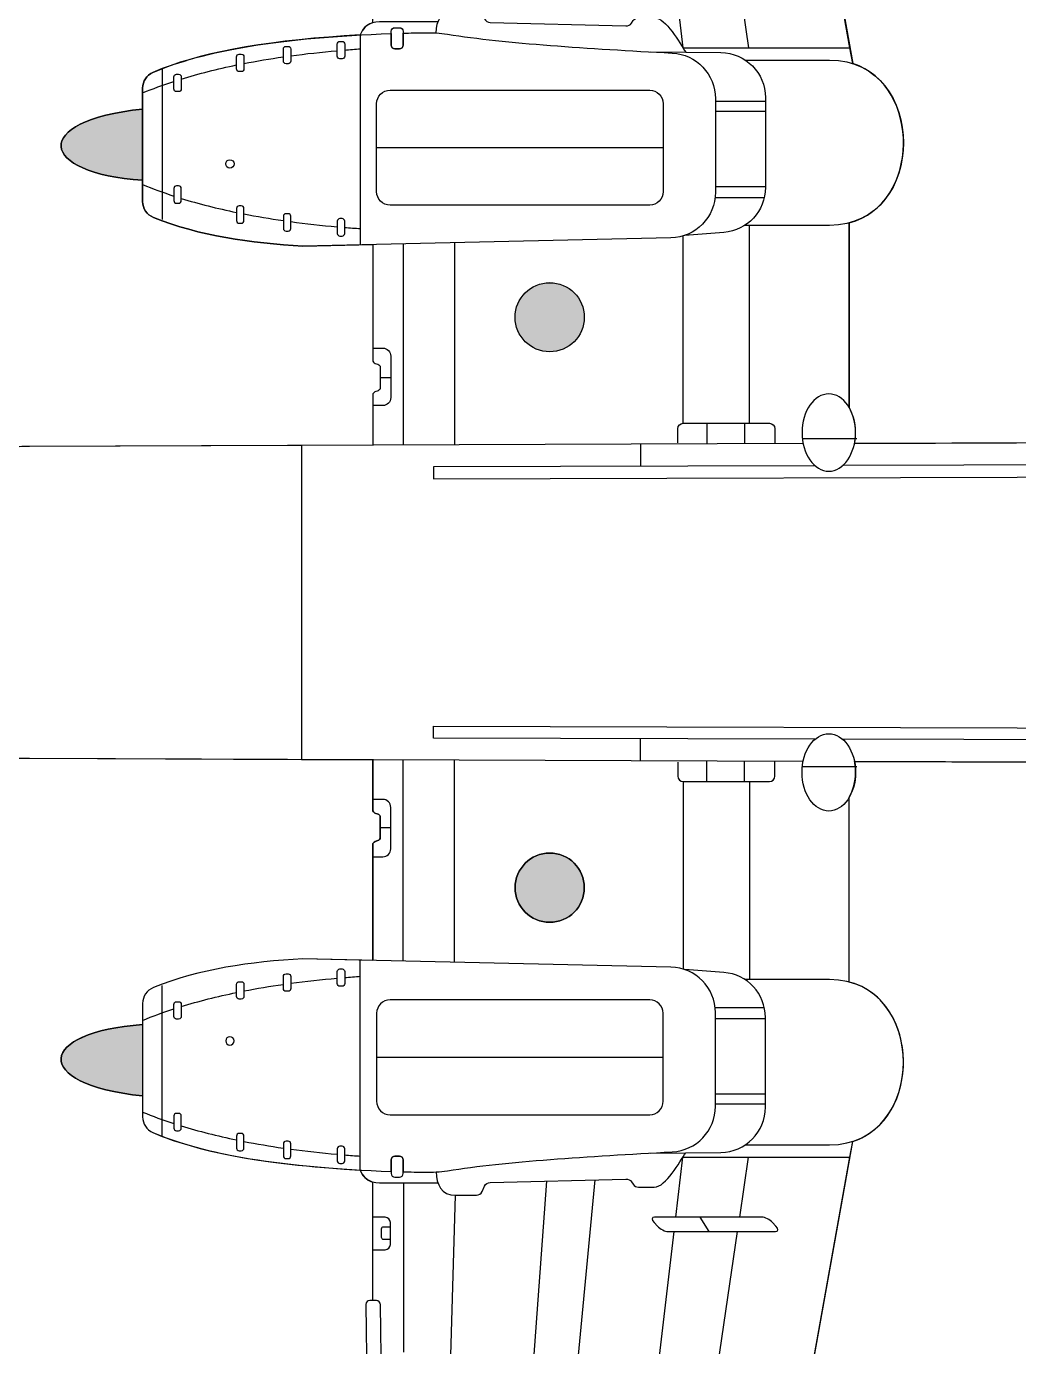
# Model space of a CAD drawing. Extents: x 65 to 355, y 40 to 244.
# Drawn here: x 116.31 to 145.79, y 91.84 to 131.04 of the extents above; entities that cross this region are included whole.
import ezdxf

# ---------------------------------------------------------------- set-up
doc = ezdxf.new("R2010")
doc.units = 0
doc.header["$MEASUREMENT"] = 0
doc.layers.add('4-VIEW', color=7, linetype='CONTINUOUS')
doc.layers.add('SOLIDS', color=7, linetype='CONTINUOUS')

msp = doc.modelspace()

# ---------------------------------------------------------------- hatches: boundary and pattern name
at = {"layer": 'SOLIDS'}
h = msp.add_hatch(color=7, dxfattribs=at)
edge = h.paths.add_edge_path()
edge.add_spline(control_points=[(119.765, 128.59), (116.399, 128.234), (116.668, 126.678), (119.765, 126.472), (119.765, 126.472), (119.765, 128.59), (119.765, 128.59)], knot_values=[0, 0, 0, 0, 1, 1, 1, 2, 2, 2, 2], degree=3, periodic=1)
h = msp.add_hatch(color=7, dxfattribs=at)
edge = h.paths.add_edge_path()
edge.add_spline(control_points=[(131.858, 123.432), (131.291, 123.432), (130.83, 122.973), (130.83, 122.405), (130.83, 121.839), (131.291, 121.378), (131.858, 121.378), (132.425, 121.378), (132.885, 121.839), (132.885, 122.405), (132.885, 122.973), (132.425, 123.432), (131.858, 123.432)], knot_values=[0, 0, 0, 0, 1, 1, 1, 2, 2, 2, 3, 3, 3, 4, 4, 4, 4], degree=3, periodic=1)
h = msp.add_hatch(color=7, dxfattribs=at)
edge = h.paths.add_edge_path()
edge.add_spline(control_points=[(131.858, 106.492), (131.291, 106.492), (130.83, 106.032), (130.83, 105.465), (130.83, 104.897), (131.291, 104.437), (131.858, 104.437), (132.425, 104.437), (132.885, 104.897), (132.885, 105.465), (132.885, 106.032), (132.425, 106.492), (131.858, 106.492)], knot_values=[0, 0, 0, 0, 1, 1, 1, 2, 2, 2, 3, 3, 3, 4, 4, 4, 4], degree=3, periodic=1)
h = msp.add_hatch(color=7, dxfattribs=at)
edge = h.paths.add_edge_path()
edge.add_spline(control_points=[(119.765, 101.397), (116.668, 101.192), (116.399, 99.636), (119.765, 99.28), (119.765, 99.28), (119.765, 101.397), (119.765, 101.397)], knot_values=[0, 0, 0, 0, 1, 1, 1, 2, 2, 2, 2], degree=3, periodic=1)

# ---------------------------------------------------------------- linework, layer by layer
at = {"layer": '4-VIEW', "color": 7}
for points in [[(136.523, 154.146), (140.862, 129.939)], [(135.607, 132.188), (135.817, 130.406)], [(137.506, 132.188), (137.769, 130.406)], [(126.232, 130.79), (126.232, 124.56)], [(135.817, 130.406), (140.78, 130.406)], [(120.349, 129.79), (120.349, 125.308)], [(136.781, 128.822), (138.269, 128.822)], [(136.781, 128.527), (138.269, 128.527)], [(126.716, 127.442), (135.229, 127.442)], [(136.781, 126.293), (138.269, 126.293)], [(136.772, 125.96), (138.236, 125.96)], [(137.79, 119.255), (137.79, 125.134)], [(140.758, 125.207), (140.758, 119.721)], [(135.826, 119.255), (135.826, 124.836)], [(127.505, 124.584), (127.505, 118.606)], [(129.025, 124.619), (129.025, 118.613)], [(126.824, 120.615), (127.138, 120.615)], [(136.525, 119.255), (136.525, 118.641)], [(137.642, 119.255), (137.642, 118.646)], [(139.363, 118.808), (140.987, 118.808)], [(124.482, 118.595), (124.482, 109.275)], [(134.555, 118.634), (134.555, 117.982)], [(169.37, 118.077), (140.561, 117.999)], [(139.74, 117.996), (128.41, 117.965), (128.41, 117.611), (170.016, 117.723)], [(139.74, 109.874), (128.41, 109.905), (128.41, 110.259), (170.016, 110.147)], [(134.555, 109.237), (134.555, 109.889)], [(169.37, 109.794), (140.561, 109.872)], [(127.505, 103.285), (127.505, 109.263)], [(129.025, 103.252), (129.025, 109.258)], [(136.525, 108.615), (136.525, 109.229)], [(137.642, 108.615), (137.642, 109.225)], [(139.363, 109.062), (140.987, 109.062)], [(135.826, 108.615), (135.826, 103.033)], [(137.79, 108.615), (137.79, 102.736)], [(140.758, 102.663), (140.758, 108.149)], [(126.824, 107.255), (127.138, 107.255)], [(126.232, 97.08), (126.232, 103.31)], [(120.349, 98.08), (120.349, 102.562)], [(136.772, 101.91), (138.236, 101.91)], [(136.781, 101.577), (138.269, 101.577)], [(126.716, 100.428), (135.229, 100.428)], [(136.781, 99.343), (138.269, 99.343)], [(136.781, 99.048), (138.269, 99.048)], [(136.523, 73.724), (140.862, 97.931)], [(135.607, 95.682), (135.817, 97.464)], [(135.817, 97.464), (140.78, 97.464)], [(137.506, 95.682), (137.769, 97.464)], [(126.594, 96.722), (126.589, 93.203)], [(127.521, 91.668), (127.521, 96.693)], [(128.864, 56.889), (131.773, 96.753)], [(129.412, 56.889), (133.209, 96.789)], [(127.911, 56.889), (129.062, 96.33)], [(136.594, 95.25), (136.33, 95.682)], [(134.624, 87.348), (135.556, 95.25)], [(136.276, 87.348), (137.442, 95.25)]]:
    msp.add_lwpolyline(points, dxfattribs=at)
for points, knots in [([(128.489, 130.848), (128.489, 131.212), (128.644, 131.54), (129.062, 131.54), (129.062, 131.54), (129.679, 131.54), (129.679, 131.54), (129.756, 131.54), (129.822, 131.497), (129.854, 131.426), (129.854, 131.426), (129.922, 131.271), (129.922, 131.271), (129.953, 131.202), (130.017, 131.16), (130.093, 131.158), (130.093, 131.158), (134.125, 131.058), (134.125, 131.058), (134.192, 131.056), (134.249, 131.086), (134.287, 131.14), (134.287, 131.14), (134.34, 131.215), (134.34, 131.215), (134.377, 131.268), (134.432, 131.297), (134.497, 131.297), (134.497, 131.297), (134.966, 131.297), (134.966, 131.297), (135.32, 131.297), (135.706, 130.548), (135.905, 130.276)], [0, 0, 0, 0, 1, 1, 1, 2, 2, 2, 3, 3, 3, 4, 4, 4, 5, 5, 5, 6, 6, 6, 7, 7, 7, 8, 8, 8, 9, 9, 9, 10, 10, 10, 11, 11, 11, 11]), ([(128.54, 131.176), (128.54, 131.176), (126.8, 131.176), (126.8, 131.176), (126.509, 131.176), (126.301, 131.025), (126.232, 130.79)], [0, 0, 0, 0, 1, 1, 1, 2, 2, 2, 2]), ([(127.261, 130.376), (127.261, 130.376), (127.393, 130.376), (127.393, 130.376), (127.455, 130.376), (127.506, 130.426), (127.506, 130.489), (127.506, 130.489), (127.506, 130.892), (127.506, 130.892), (127.506, 130.955), (127.455, 131.005), (127.393, 131.005), (127.393, 131.005), (127.261, 131.005), (127.261, 131.005), (127.199, 131.005), (127.148, 130.955), (127.148, 130.892), (127.148, 130.892), (127.148, 130.489), (127.148, 130.489), (127.148, 130.426), (127.199, 130.376), (127.261, 130.376), (127.261, 130.376), (127.261, 130.376), (127.261, 130.376)], [0, 0, 0, 0, 1, 1, 1, 2, 2, 2, 3, 3, 3, 4, 4, 4, 5, 5, 5, 6, 6, 6, 7, 7, 7, 8, 8, 8, 9, 9, 9, 9]), ([(119.765, 129.209), (119.765, 129.209), (119.765, 125.845), (119.765, 125.845), (119.765, 125.633), (119.887, 125.451), (120.084, 125.372), (121.457, 124.818), (122.967, 124.606), (124.527, 124.518), (124.527, 124.518), (135.457, 124.762), (135.457, 124.762), (136.193, 124.779), (136.781, 125.381), (136.781, 126.116), (136.781, 126.116), (136.781, 128.9), (136.781, 128.9), (136.781, 129.621), (136.218, 130.214), (135.498, 130.252), (132.995, 130.383), (130.571, 130.538), (128.822, 130.81), (128.59, 130.845), (128.389, 130.86), (128.153, 130.856), (127.934, 130.852), (127.718, 130.847), (127.506, 130.842), (127.506, 130.842), (127.506, 130.489), (127.506, 130.489), (127.506, 130.426), (127.455, 130.376), (127.393, 130.376), (127.393, 130.376), (127.261, 130.376), (127.261, 130.376), (127.199, 130.376), (127.148, 130.426), (127.148, 130.489), (127.148, 130.489), (127.148, 130.83), (127.148, 130.83), (123.914, 130.719), (121.57, 130.328), (120.071, 129.676), (119.881, 129.593), (119.765, 129.416), (119.765, 129.209), (119.765, 129.209), (119.765, 129.209), (119.765, 129.209)], [0, 0, 0, 0, 1, 1, 1, 2, 2, 2, 3, 3, 3, 4, 4, 4, 5, 5, 5, 6, 6, 6, 7, 7, 7, 8, 8, 8, 9, 9, 9, 10, 10, 10, 11, 11, 11, 12, 12, 12, 13, 13, 13, 14, 14, 14, 15, 15, 15, 16, 16, 16, 17, 17, 17, 18, 18, 18, 18]), ([(125.625, 130.081), (125.625, 130.081), (125.689, 130.081), (125.689, 130.081), (125.732, 130.081), (125.768, 130.116), (125.768, 130.16), (125.768, 130.16), (125.768, 130.518), (125.768, 130.518), (125.768, 130.562), (125.732, 130.597), (125.689, 130.597), (125.689, 130.597), (125.625, 130.597), (125.625, 130.597), (125.582, 130.597), (125.547, 130.562), (125.547, 130.518), (125.547, 130.518), (125.547, 130.16), (125.547, 130.16), (125.547, 130.116), (125.582, 130.081), (125.625, 130.081), (125.625, 130.081), (125.625, 130.081), (125.625, 130.081)], [0, 0, 0, 0, 1, 1, 1, 2, 2, 2, 3, 3, 3, 4, 4, 4, 5, 5, 5, 6, 6, 6, 7, 7, 7, 8, 8, 8, 9, 9, 9, 9]), ([(122.633, 129.702), (122.633, 129.702), (122.696, 129.702), (122.696, 129.702), (122.74, 129.702), (122.775, 129.737), (122.775, 129.781), (122.775, 129.781), (122.775, 130.139), (122.775, 130.139), (122.775, 130.182), (122.74, 130.218), (122.696, 130.218), (122.696, 130.218), (122.633, 130.218), (122.633, 130.218), (122.589, 130.218), (122.554, 130.182), (122.554, 130.139), (122.554, 130.139), (122.554, 129.781), (122.554, 129.781), (122.554, 129.737), (122.589, 129.702), (122.633, 129.702), (122.633, 129.702), (122.633, 129.702), (122.633, 129.702)], [0, 0, 0, 0, 1, 1, 1, 2, 2, 2, 3, 3, 3, 4, 4, 4, 5, 5, 5, 6, 6, 6, 7, 7, 7, 8, 8, 8, 9, 9, 9, 9]), ([(124.024, 129.933), (124.024, 129.933), (124.087, 129.933), (124.087, 129.933), (124.13, 129.933), (124.166, 129.969), (124.166, 130.012), (124.166, 130.012), (124.166, 130.371), (124.166, 130.371), (124.166, 130.415), (124.13, 130.45), (124.087, 130.45), (124.087, 130.45), (124.024, 130.45), (124.024, 130.45), (123.98, 130.45), (123.945, 130.415), (123.945, 130.371), (123.945, 130.371), (123.945, 130.012), (123.945, 130.012), (123.945, 129.969), (123.98, 129.933), (124.024, 129.933), (124.024, 129.933), (124.024, 129.933), (124.024, 129.933)], [0, 0, 0, 0, 1, 1, 1, 2, 2, 2, 3, 3, 3, 4, 4, 4, 5, 5, 5, 6, 6, 6, 7, 7, 7, 8, 8, 8, 9, 9, 9, 9]), ([(134.867, 130.285), (134.867, 130.285), (136.944, 130.266), (136.944, 130.266), (137.676, 130.26), (138.269, 129.66), (138.269, 128.929), (138.269, 128.929), (138.269, 126.259), (138.269, 126.259), (138.269, 125.558), (137.731, 124.978), (137.032, 124.925), (137.032, 124.925), (135.871, 124.836), (135.871, 124.836)], [0, 0, 0, 0, 1, 1, 1, 2, 2, 2, 3, 3, 3, 4, 4, 4, 5, 5, 5, 5]), ([(137.672, 130.042), (137.672, 130.042), (140.169, 130.042), (140.169, 130.042), (143.102, 130.042), (143.102, 125.134), (140.169, 125.134), (140.169, 125.134), (137.658, 125.134), (137.658, 125.134)], [0, 0, 0, 0, 1, 1, 1, 2, 2, 2, 3, 3, 3, 3]), ([(120.771, 129.106), (120.771, 129.106), (120.834, 129.106), (120.834, 129.106), (120.878, 129.106), (120.913, 129.142), (120.913, 129.186), (120.913, 129.186), (120.913, 129.544), (120.913, 129.544), (120.913, 129.587), (120.878, 129.622), (120.834, 129.622), (120.834, 129.622), (120.771, 129.622), (120.771, 129.622), (120.728, 129.622), (120.692, 129.587), (120.692, 129.544), (120.692, 129.544), (120.692, 129.186), (120.692, 129.186), (120.692, 129.142), (120.728, 129.106), (120.771, 129.106), (120.771, 129.106), (120.771, 129.106), (120.771, 129.106)], [0, 0, 0, 0, 1, 1, 1, 2, 2, 2, 3, 3, 3, 4, 4, 4, 5, 5, 5, 6, 6, 6, 7, 7, 7, 8, 8, 8, 9, 9, 9, 9]), ([(127.116, 125.735), (127.116, 125.735), (134.829, 125.735), (134.829, 125.735), (135.049, 125.735), (135.229, 125.915), (135.229, 126.135), (135.229, 126.135), (135.229, 128.748), (135.229, 128.748), (135.229, 128.969), (135.049, 129.149), (134.829, 129.149), (134.829, 129.149), (127.116, 129.149), (127.116, 129.149), (126.896, 129.149), (126.716, 128.969), (126.716, 128.748), (126.716, 128.748), (126.716, 126.135), (126.716, 126.135), (126.716, 125.915), (126.896, 125.735), (127.116, 125.735), (127.116, 125.735), (127.116, 125.735), (127.116, 125.735)], [0, 0, 0, 0, 1, 1, 1, 2, 2, 2, 3, 3, 3, 4, 4, 4, 5, 5, 5, 6, 6, 6, 7, 7, 7, 8, 8, 8, 9, 9, 9, 9]), ([(122.359, 126.831), (122.429, 126.831), (122.486, 126.887), (122.486, 126.957), (122.486, 127.027), (122.429, 127.084), (122.359, 127.084), (122.29, 127.084), (122.233, 127.027), (122.233, 126.957), (122.233, 126.887), (122.29, 126.831), (122.359, 126.831), (122.359, 126.831), (122.359, 126.831), (122.359, 126.831)], [0, 0, 0, 0, 1, 1, 1, 2, 2, 2, 3, 3, 3, 4, 4, 4, 5, 5, 5, 5]), ([(120.771, 126.308), (120.771, 126.308), (120.834, 126.308), (120.834, 126.308), (120.878, 126.308), (120.913, 126.273), (120.913, 126.229), (120.913, 126.229), (120.913, 125.871), (120.913, 125.871), (120.913, 125.828), (120.878, 125.792), (120.834, 125.792), (120.834, 125.792), (120.771, 125.792), (120.771, 125.792), (120.728, 125.792), (120.692, 125.828), (120.692, 125.871), (120.692, 125.871), (120.692, 126.229), (120.692, 126.229), (120.692, 126.273), (120.728, 126.308), (120.771, 126.308), (120.771, 126.308), (120.771, 126.308), (120.771, 126.308)], [0, 0, 0, 0, 1, 1, 1, 2, 2, 2, 3, 3, 3, 4, 4, 4, 5, 5, 5, 6, 6, 6, 7, 7, 7, 8, 8, 8, 9, 9, 9, 9]), ([(122.633, 125.713), (122.633, 125.713), (122.696, 125.713), (122.696, 125.713), (122.74, 125.713), (122.775, 125.678), (122.775, 125.634), (122.775, 125.634), (122.775, 125.276), (122.775, 125.276), (122.775, 125.233), (122.74, 125.197), (122.696, 125.197), (122.696, 125.197), (122.633, 125.197), (122.633, 125.197), (122.589, 125.197), (122.554, 125.233), (122.554, 125.276), (122.554, 125.276), (122.554, 125.634), (122.554, 125.634), (122.554, 125.678), (122.589, 125.713), (122.633, 125.713), (122.633, 125.713), (122.633, 125.713), (122.633, 125.713)], [0, 0, 0, 0, 1, 1, 1, 2, 2, 2, 3, 3, 3, 4, 4, 4, 5, 5, 5, 6, 6, 6, 7, 7, 7, 8, 8, 8, 9, 9, 9, 9]), ([(124.024, 125.481), (124.024, 125.481), (124.087, 125.481), (124.087, 125.481), (124.13, 125.481), (124.166, 125.446), (124.166, 125.403), (124.166, 125.403), (124.166, 125.045), (124.166, 125.045), (124.166, 125), (124.13, 124.965), (124.087, 124.965), (124.087, 124.965), (124.024, 124.965), (124.024, 124.965), (123.98, 124.965), (123.945, 125), (123.945, 125.045), (123.945, 125.045), (123.945, 125.403), (123.945, 125.403), (123.945, 125.446), (123.98, 125.481), (124.024, 125.481), (124.024, 125.481), (124.024, 125.481), (124.024, 125.481)], [0, 0, 0, 0, 1, 1, 1, 2, 2, 2, 3, 3, 3, 4, 4, 4, 5, 5, 5, 6, 6, 6, 7, 7, 7, 8, 8, 8, 9, 9, 9, 9]), ([(125.625, 125.334), (125.625, 125.334), (125.689, 125.334), (125.689, 125.334), (125.732, 125.334), (125.768, 125.298), (125.768, 125.255), (125.768, 125.255), (125.768, 124.896), (125.768, 124.896), (125.768, 124.853), (125.732, 124.817), (125.689, 124.817), (125.689, 124.817), (125.625, 124.817), (125.625, 124.817), (125.582, 124.817), (125.547, 124.853), (125.547, 124.896), (125.547, 124.896), (125.547, 125.255), (125.547, 125.255), (125.547, 125.298), (125.582, 125.334), (125.625, 125.334), (125.625, 125.334), (125.625, 125.334), (125.625, 125.334)], [0, 0, 0, 0, 1, 1, 1, 2, 2, 2, 3, 3, 3, 4, 4, 4, 5, 5, 5, 6, 6, 6, 7, 7, 7, 8, 8, 8, 9, 9, 9, 9]), ([(126.601, 124.564), (126.601, 124.564), (126.601, 121.127), (126.601, 121.127), (126.601, 121.085), (126.628, 121.048), (126.669, 121.036), (126.669, 121.036), (126.756, 121.009), (126.756, 121.009), (126.797, 120.997), (126.824, 120.96), (126.824, 120.918), (126.824, 120.918), (126.824, 120.313), (126.824, 120.313), (126.824, 120.272), (126.799, 120.236), (126.76, 120.223), (126.76, 120.223), (126.665, 120.189), (126.665, 120.189), (126.626, 120.175), (126.601, 120.14), (126.601, 120.099), (126.601, 120.099), (126.601, 118.604), (126.601, 118.604)], [0, 0, 0, 0, 1, 1, 1, 2, 2, 2, 3, 3, 3, 4, 4, 4, 5, 5, 5, 6, 6, 6, 7, 7, 7, 8, 8, 8, 9, 9, 9, 9]), ([(131.858, 121.378), (132.425, 121.378), (132.885, 121.839), (132.885, 122.405), (132.885, 122.973), (132.425, 123.433), (131.858, 123.433), (131.291, 123.433), (130.83, 122.973), (130.83, 122.405), (130.83, 121.839), (131.291, 121.378), (131.858, 121.378), (131.858, 121.378), (131.858, 121.378), (131.858, 121.378)], [0, 0, 0, 0, 1, 1, 1, 2, 2, 2, 3, 3, 3, 4, 4, 4, 5, 5, 5, 5]), ([(126.601, 121.489), (126.601, 121.489), (126.899, 121.489), (126.899, 121.489), (127.03, 121.489), (127.138, 121.381), (127.138, 121.25), (127.138, 121.25), (127.138, 120.021), (127.138, 120.021), (127.138, 119.889), (127.03, 119.782), (126.899, 119.782), (126.899, 119.782), (126.601, 119.782), (126.601, 119.782)], [0, 0, 0, 0, 1, 1, 1, 2, 2, 2, 3, 3, 3, 4, 4, 4, 5, 5, 5, 5]), ([(140.149, 120.129), (140.589, 120.129), (140.945, 119.615), (140.945, 118.981), (140.945, 118.347), (140.589, 117.833), (140.149, 117.833), (139.71, 117.833), (139.354, 118.347), (139.354, 118.981), (139.354, 119.615), (139.71, 120.129), (140.149, 120.129), (140.149, 120.129), (140.149, 120.129), (140.149, 120.129)], [0, 0, 0, 0, 1, 1, 1, 2, 2, 2, 3, 3, 3, 4, 4, 4, 5, 5, 5, 5]), ([(135.666, 118.675), (135.666, 118.675), (135.666, 119.096), (135.666, 119.096), (135.666, 119.183), (135.738, 119.255), (135.826, 119.255), (135.826, 119.255), (138.389, 119.255), (138.389, 119.255), (138.476, 119.255), (138.548, 119.183), (138.548, 119.096), (138.548, 119.096), (138.548, 118.649), (138.548, 118.649)], [0, 0, 0, 0, 1, 1, 1, 2, 2, 2, 3, 3, 3, 4, 4, 4, 5, 5, 5, 5]), ([(139.387, 118.653), (139.387, 118.653), (116.407, 118.564), (116.407, 118.564), (114.107, 118.555), (107.706, 118.311), (104.322, 116.625), (101.444, 115.191), (101.44, 112.684), (104.319, 111.248), (107.701, 109.56), (114.107, 109.316), (116.407, 109.307), (116.407, 109.307), (139.387, 109.218), (139.387, 109.218)], [0, 0, 0, 0, 1, 1, 1, 2, 2, 2, 3, 3, 3, 4, 4, 4, 5, 5, 5, 5]), ([(140.913, 118.658), (140.913, 118.658), (162.555, 118.741), (162.555, 118.741), (169.656, 118.753), (174.324, 117.797), (181.779, 115.016), (182.007, 114.931), (182.152, 114.723), (182.152, 114.478), (182.152, 114.478), (182.152, 113.392), (182.152, 113.392), (182.152, 113.147), (182.007, 112.939), (181.779, 112.854), (174.324, 110.074), (169.656, 109.117), (162.555, 109.129), (162.555, 109.129), (140.913, 109.212), (140.913, 109.212)], [0, 0, 0, 0, 1, 1, 1, 2, 2, 2, 3, 3, 3, 4, 4, 4, 5, 5, 5, 6, 6, 6, 7, 7, 7, 7]), ([(140.149, 107.741), (140.589, 107.741), (140.945, 108.255), (140.945, 108.889), (140.945, 109.524), (140.589, 110.038), (140.149, 110.038), (139.71, 110.038), (139.354, 109.524), (139.354, 108.889), (139.354, 108.255), (139.71, 107.741), (140.149, 107.741), (140.149, 107.741), (140.149, 107.741), (140.149, 107.741)], [0, 0, 0, 0, 1, 1, 1, 2, 2, 2, 3, 3, 3, 4, 4, 4, 5, 5, 5, 5]), ([(126.601, 103.305), (126.601, 103.305), (126.601, 106.743), (126.601, 106.743), (126.601, 106.786), (126.628, 106.822), (126.669, 106.834), (126.669, 106.834), (126.756, 106.861), (126.756, 106.861), (126.797, 106.874), (126.824, 106.91), (126.824, 106.952), (126.824, 106.952), (126.824, 107.558), (126.824, 107.558), (126.824, 107.599), (126.799, 107.634), (126.76, 107.648), (126.76, 107.648), (126.665, 107.681), (126.665, 107.681), (126.626, 107.695), (126.601, 107.73), (126.601, 107.772), (126.601, 107.772), (126.601, 109.267), (126.601, 109.267)], [0, 0, 0, 0, 1, 1, 1, 2, 2, 2, 3, 3, 3, 4, 4, 4, 5, 5, 5, 6, 6, 6, 7, 7, 7, 8, 8, 8, 9, 9, 9, 9]), ([(135.666, 109.195), (135.666, 109.195), (135.666, 108.775), (135.666, 108.775), (135.666, 108.687), (135.738, 108.615), (135.826, 108.615), (135.826, 108.615), (138.389, 108.615), (138.389, 108.615), (138.476, 108.615), (138.548, 108.687), (138.548, 108.775), (138.548, 108.775), (138.548, 109.222), (138.548, 109.222)], [0, 0, 0, 0, 1, 1, 1, 2, 2, 2, 3, 3, 3, 4, 4, 4, 5, 5, 5, 5]), ([(126.601, 106.381), (126.601, 106.381), (126.899, 106.381), (126.899, 106.381), (127.03, 106.381), (127.138, 106.489), (127.138, 106.621), (127.138, 106.621), (127.138, 107.849), (127.138, 107.849), (127.138, 107.981), (127.03, 108.088), (126.899, 108.088), (126.899, 108.088), (126.601, 108.088), (126.601, 108.088)], [0, 0, 0, 0, 1, 1, 1, 2, 2, 2, 3, 3, 3, 4, 4, 4, 5, 5, 5, 5]), ([(131.858, 106.492), (132.425, 106.492), (132.885, 106.032), (132.885, 105.465), (132.885, 104.897), (132.425, 104.438), (131.858, 104.438), (131.291, 104.438), (130.83, 104.897), (130.83, 105.465), (130.83, 106.032), (131.291, 106.492), (131.858, 106.492), (131.858, 106.492), (131.858, 106.492), (131.858, 106.492)], [0, 0, 0, 0, 1, 1, 1, 2, 2, 2, 3, 3, 3, 4, 4, 4, 5, 5, 5, 5]), ([(119.765, 98.661), (119.765, 98.661), (119.765, 102.025), (119.765, 102.025), (119.765, 102.237), (119.887, 102.418), (120.084, 102.497), (121.457, 103.052), (122.967, 103.264), (124.527, 103.352), (124.527, 103.352), (135.457, 103.107), (135.457, 103.107), (136.193, 103.091), (136.781, 102.489), (136.781, 101.754), (136.781, 101.754), (136.781, 98.97), (136.781, 98.97), (136.781, 98.249), (136.218, 97.655), (135.498, 97.618), (132.995, 97.487), (130.571, 97.332), (128.822, 97.06), (128.59, 97.024), (128.389, 97.01), (128.153, 97.014), (127.934, 97.018), (127.718, 97.022), (127.506, 97.028), (127.506, 97.028), (127.506, 97.381), (127.506, 97.381), (127.506, 97.443), (127.455, 97.494), (127.393, 97.494), (127.393, 97.494), (127.261, 97.494), (127.261, 97.494), (127.199, 97.494), (127.148, 97.443), (127.148, 97.381), (127.148, 97.381), (127.148, 97.039), (127.148, 97.039), (123.914, 97.152), (121.57, 97.542), (120.071, 98.193), (119.881, 98.276), (119.765, 98.454), (119.765, 98.661), (119.765, 98.661), (119.765, 98.661), (119.765, 98.661)], [0, 0, 0, 0, 1, 1, 1, 2, 2, 2, 3, 3, 3, 4, 4, 4, 5, 5, 5, 6, 6, 6, 7, 7, 7, 8, 8, 8, 9, 9, 9, 10, 10, 10, 11, 11, 11, 12, 12, 12, 13, 13, 13, 14, 14, 14, 15, 15, 15, 16, 16, 16, 17, 17, 17, 18, 18, 18, 18]), ([(124.024, 102.389), (124.024, 102.389), (124.087, 102.389), (124.087, 102.389), (124.13, 102.389), (124.166, 102.424), (124.166, 102.467), (124.166, 102.467), (124.166, 102.826), (124.166, 102.826), (124.166, 102.869), (124.13, 102.905), (124.087, 102.905), (124.087, 102.905), (124.024, 102.905), (124.024, 102.905), (123.98, 102.905), (123.945, 102.869), (123.945, 102.826), (123.945, 102.826), (123.945, 102.467), (123.945, 102.467), (123.945, 102.424), (123.98, 102.389), (124.024, 102.389), (124.024, 102.389), (124.024, 102.389), (124.024, 102.389)], [0, 0, 0, 0, 1, 1, 1, 2, 2, 2, 3, 3, 3, 4, 4, 4, 5, 5, 5, 6, 6, 6, 7, 7, 7, 8, 8, 8, 9, 9, 9, 9]), ([(125.625, 102.536), (125.625, 102.536), (125.689, 102.536), (125.689, 102.536), (125.732, 102.536), (125.768, 102.572), (125.768, 102.616), (125.768, 102.616), (125.768, 102.973), (125.768, 102.973), (125.768, 103.017), (125.732, 103.052), (125.689, 103.052), (125.689, 103.052), (125.625, 103.052), (125.625, 103.052), (125.582, 103.052), (125.547, 103.017), (125.547, 102.973), (125.547, 102.973), (125.547, 102.616), (125.547, 102.616), (125.547, 102.572), (125.582, 102.536), (125.625, 102.536), (125.625, 102.536), (125.625, 102.536), (125.625, 102.536)], [0, 0, 0, 0, 1, 1, 1, 2, 2, 2, 3, 3, 3, 4, 4, 4, 5, 5, 5, 6, 6, 6, 7, 7, 7, 8, 8, 8, 9, 9, 9, 9]), ([(134.867, 97.584), (134.867, 97.584), (136.944, 97.604), (136.944, 97.604), (137.676, 97.611), (138.269, 98.21), (138.269, 98.942), (138.269, 98.942), (138.269, 101.611), (138.269, 101.611), (138.269, 102.312), (137.731, 102.892), (137.032, 102.946), (137.032, 102.946), (135.871, 103.033), (135.871, 103.033)], [0, 0, 0, 0, 1, 1, 1, 2, 2, 2, 3, 3, 3, 4, 4, 4, 5, 5, 5, 5]), ([(137.672, 97.828), (137.672, 97.828), (140.169, 97.828), (140.169, 97.828), (143.102, 97.828), (143.102, 102.736), (140.169, 102.736), (140.169, 102.736), (137.658, 102.736), (137.658, 102.736)], [0, 0, 0, 0, 1, 1, 1, 2, 2, 2, 3, 3, 3, 3]), ([(122.633, 102.157), (122.633, 102.157), (122.696, 102.157), (122.696, 102.157), (122.74, 102.157), (122.775, 102.193), (122.775, 102.236), (122.775, 102.236), (122.775, 102.594), (122.775, 102.594), (122.775, 102.637), (122.74, 102.673), (122.696, 102.673), (122.696, 102.673), (122.633, 102.673), (122.633, 102.673), (122.589, 102.673), (122.554, 102.637), (122.554, 102.594), (122.554, 102.594), (122.554, 102.236), (122.554, 102.236), (122.554, 102.193), (122.589, 102.157), (122.633, 102.157), (122.633, 102.157), (122.633, 102.157), (122.633, 102.157)], [0, 0, 0, 0, 1, 1, 1, 2, 2, 2, 3, 3, 3, 4, 4, 4, 5, 5, 5, 6, 6, 6, 7, 7, 7, 8, 8, 8, 9, 9, 9, 9]), ([(120.771, 101.561), (120.771, 101.561), (120.834, 101.561), (120.834, 101.561), (120.878, 101.561), (120.913, 101.597), (120.913, 101.641), (120.913, 101.641), (120.913, 101.999), (120.913, 101.999), (120.913, 102.042), (120.878, 102.078), (120.834, 102.078), (120.834, 102.078), (120.771, 102.078), (120.771, 102.078), (120.728, 102.078), (120.692, 102.042), (120.692, 101.999), (120.692, 101.999), (120.692, 101.641), (120.692, 101.641), (120.692, 101.597), (120.728, 101.561), (120.771, 101.561), (120.771, 101.561), (120.771, 101.561), (120.771, 101.561)], [0, 0, 0, 0, 1, 1, 1, 2, 2, 2, 3, 3, 3, 4, 4, 4, 5, 5, 5, 6, 6, 6, 7, 7, 7, 8, 8, 8, 9, 9, 9, 9]), ([(127.116, 102.135), (127.116, 102.135), (134.829, 102.135), (134.829, 102.135), (135.049, 102.135), (135.229, 101.955), (135.229, 101.734), (135.229, 101.734), (135.229, 99.122), (135.229, 99.122), (135.229, 98.901), (135.049, 98.721), (134.829, 98.721), (134.829, 98.721), (127.116, 98.721), (127.116, 98.721), (126.896, 98.721), (126.716, 98.901), (126.716, 99.122), (126.716, 99.122), (126.716, 101.734), (126.716, 101.734), (126.716, 101.955), (126.896, 102.135), (127.116, 102.135), (127.116, 102.135), (127.116, 102.135), (127.116, 102.135)], [0, 0, 0, 0, 1, 1, 1, 2, 2, 2, 3, 3, 3, 4, 4, 4, 5, 5, 5, 6, 6, 6, 7, 7, 7, 8, 8, 8, 9, 9, 9, 9]), ([(122.359, 101.039), (122.429, 101.039), (122.486, 100.983), (122.486, 100.913), (122.486, 100.843), (122.429, 100.787), (122.359, 100.787), (122.29, 100.787), (122.233, 100.843), (122.233, 100.913), (122.233, 100.983), (122.29, 101.039), (122.359, 101.039), (122.359, 101.039), (122.359, 101.039), (122.359, 101.039)], [0, 0, 0, 0, 1, 1, 1, 2, 2, 2, 3, 3, 3, 4, 4, 4, 5, 5, 5, 5]), ([(120.771, 98.763), (120.771, 98.763), (120.834, 98.763), (120.834, 98.763), (120.878, 98.763), (120.913, 98.728), (120.913, 98.685), (120.913, 98.685), (120.913, 98.326), (120.913, 98.326), (120.913, 98.283), (120.878, 98.247), (120.834, 98.247), (120.834, 98.247), (120.771, 98.247), (120.771, 98.247), (120.728, 98.247), (120.692, 98.283), (120.692, 98.326), (120.692, 98.326), (120.692, 98.685), (120.692, 98.685), (120.692, 98.728), (120.728, 98.763), (120.771, 98.763), (120.771, 98.763), (120.771, 98.763), (120.771, 98.763)], [0, 0, 0, 0, 1, 1, 1, 2, 2, 2, 3, 3, 3, 4, 4, 4, 5, 5, 5, 6, 6, 6, 7, 7, 7, 8, 8, 8, 9, 9, 9, 9]), ([(122.633, 98.168), (122.633, 98.168), (122.696, 98.168), (122.696, 98.168), (122.74, 98.168), (122.775, 98.132), (122.775, 98.089), (122.775, 98.089), (122.775, 97.731), (122.775, 97.731), (122.775, 97.687), (122.74, 97.652), (122.696, 97.652), (122.696, 97.652), (122.633, 97.652), (122.633, 97.652), (122.589, 97.652), (122.554, 97.687), (122.554, 97.731), (122.554, 97.731), (122.554, 98.089), (122.554, 98.089), (122.554, 98.132), (122.589, 98.168), (122.633, 98.168), (122.633, 98.168), (122.633, 98.168), (122.633, 98.168)], [0, 0, 0, 0, 1, 1, 1, 2, 2, 2, 3, 3, 3, 4, 4, 4, 5, 5, 5, 6, 6, 6, 7, 7, 7, 8, 8, 8, 9, 9, 9, 9]), ([(124.024, 97.936), (124.024, 97.936), (124.087, 97.936), (124.087, 97.936), (124.13, 97.936), (124.166, 97.901), (124.166, 97.857), (124.166, 97.857), (124.166, 97.499), (124.166, 97.499), (124.166, 97.456), (124.13, 97.42), (124.087, 97.42), (124.087, 97.42), (124.024, 97.42), (124.024, 97.42), (123.98, 97.42), (123.945, 97.456), (123.945, 97.499), (123.945, 97.499), (123.945, 97.857), (123.945, 97.857), (123.945, 97.901), (123.98, 97.936), (124.024, 97.936), (124.024, 97.936), (124.024, 97.936), (124.024, 97.936)], [0, 0, 0, 0, 1, 1, 1, 2, 2, 2, 3, 3, 3, 4, 4, 4, 5, 5, 5, 6, 6, 6, 7, 7, 7, 8, 8, 8, 9, 9, 9, 9]), ([(125.625, 97.789), (125.625, 97.789), (125.689, 97.789), (125.689, 97.789), (125.732, 97.789), (125.768, 97.753), (125.768, 97.71), (125.768, 97.71), (125.768, 97.352), (125.768, 97.352), (125.768, 97.308), (125.732, 97.272), (125.689, 97.272), (125.689, 97.272), (125.625, 97.272), (125.625, 97.272), (125.582, 97.272), (125.547, 97.308), (125.547, 97.352), (125.547, 97.352), (125.547, 97.71), (125.547, 97.71), (125.547, 97.753), (125.582, 97.789), (125.625, 97.789), (125.625, 97.789), (125.625, 97.789), (125.625, 97.789)], [0, 0, 0, 0, 1, 1, 1, 2, 2, 2, 3, 3, 3, 4, 4, 4, 5, 5, 5, 6, 6, 6, 7, 7, 7, 8, 8, 8, 9, 9, 9, 9]), ([(127.261, 97.494), (127.261, 97.494), (127.393, 97.494), (127.393, 97.494), (127.455, 97.494), (127.506, 97.443), (127.506, 97.381), (127.506, 97.381), (127.506, 96.978), (127.506, 96.978), (127.506, 96.916), (127.455, 96.864), (127.393, 96.864), (127.393, 96.864), (127.261, 96.864), (127.261, 96.864), (127.199, 96.864), (127.148, 96.916), (127.148, 96.978), (127.148, 96.978), (127.148, 97.381), (127.148, 97.381), (127.148, 97.443), (127.199, 97.494), (127.261, 97.494), (127.261, 97.494), (127.261, 97.494), (127.261, 97.494)], [0, 0, 0, 0, 1, 1, 1, 2, 2, 2, 3, 3, 3, 4, 4, 4, 5, 5, 5, 6, 6, 6, 7, 7, 7, 8, 8, 8, 9, 9, 9, 9]), ([(128.489, 97.021), (128.489, 96.658), (128.644, 96.33), (129.062, 96.33), (129.062, 96.33), (129.679, 96.33), (129.679, 96.33), (129.756, 96.33), (129.822, 96.373), (129.854, 96.443), (129.854, 96.443), (129.922, 96.598), (129.922, 96.598), (129.953, 96.668), (130.017, 96.71), (130.093, 96.712), (130.093, 96.712), (134.125, 96.812), (134.125, 96.812), (134.192, 96.813), (134.249, 96.784), (134.287, 96.73), (134.287, 96.73), (134.34, 96.655), (134.34, 96.655), (134.377, 96.602), (134.432, 96.573), (134.497, 96.573), (134.497, 96.573), (134.966, 96.573), (134.966, 96.573), (135.32, 96.573), (135.706, 97.322), (135.905, 97.594)], [0, 0, 0, 0, 1, 1, 1, 2, 2, 2, 3, 3, 3, 4, 4, 4, 5, 5, 5, 6, 6, 6, 7, 7, 7, 8, 8, 8, 9, 9, 9, 10, 10, 10, 11, 11, 11, 11]), ([(128.54, 96.693), (128.54, 96.693), (126.8, 96.693), (126.8, 96.693), (126.509, 96.693), (126.301, 96.846), (126.232, 97.08)], [0, 0, 0, 0, 1, 1, 1, 2, 2, 2, 2]), ([(126.591, 94.713), (126.591, 94.713), (126.966, 94.713), (126.966, 94.713), (127.054, 94.713), (127.126, 94.784), (127.126, 94.872), (127.126, 94.872), (127.126, 95.517), (127.126, 95.517), (127.126, 95.606), (127.054, 95.677), (126.966, 95.677), (126.966, 95.677), (126.593, 95.677), (126.593, 95.677)], [0, 0, 0, 0, 1, 1, 1, 2, 2, 2, 3, 3, 3, 4, 4, 4, 5, 5, 5, 5]), ([(134.973, 95.682), (134.973, 95.682), (138.162, 95.682), (138.162, 95.682), (138.253, 95.682), (138.397, 95.608), (138.481, 95.517), (138.481, 95.517), (138.577, 95.415), (138.577, 95.415), (138.663, 95.324), (138.658, 95.25), (138.567, 95.25), (138.567, 95.25), (135.378, 95.25), (135.378, 95.25), (135.287, 95.25), (135.143, 95.324), (135.058, 95.415), (135.058, 95.415), (134.962, 95.517), (134.962, 95.517), (134.878, 95.608), (134.882, 95.682), (134.973, 95.682), (134.973, 95.682), (134.973, 95.682), (134.973, 95.682)], [0, 0, 0, 0, 1, 1, 1, 2, 2, 2, 3, 3, 3, 4, 4, 4, 5, 5, 5, 6, 6, 6, 7, 7, 7, 8, 8, 8, 9, 9, 9, 9]), ([(127.126, 95.013), (127.126, 95.013), (126.926, 95.013), (126.926, 95.013), (126.891, 95.013), (126.863, 95.041), (126.863, 95.077), (126.863, 95.077), (126.863, 95.334), (126.863, 95.334), (126.863, 95.369), (126.891, 95.397), (126.926, 95.397), (126.926, 95.397), (127.126, 95.397), (127.126, 95.397)], [0, 0, 0, 0, 1, 1, 1, 2, 2, 2, 3, 3, 3, 4, 4, 4, 5, 5, 5, 5]), ([(126.424, 90.808), (126.424, 90.808), (126.397, 93.086), (126.397, 93.086), (126.396, 93.153), (126.449, 93.206), (126.515, 93.204), (126.515, 93.204), (126.708, 93.201), (126.708, 93.201), (126.774, 93.2), (126.829, 93.145), (126.829, 93.079), (126.829, 93.079), (126.857, 90.801), (126.857, 90.801), (126.857, 90.735), (126.804, 90.682), (126.738, 90.682), (126.738, 90.682), (126.545, 90.686), (126.545, 90.686), (126.479, 90.687), (126.424, 90.742), (126.424, 90.808), (126.424, 90.808), (126.424, 90.808), (126.424, 90.808)], [0, 0, 0, 0, 1, 1, 1, 2, 2, 2, 3, 3, 3, 4, 4, 4, 5, 5, 5, 6, 6, 6, 7, 7, 7, 8, 8, 8, 9, 9, 9, 9])]:
    msp.add_open_spline(points, degree=3, knots=knots, dxfattribs=at)
for points in [[(124.166, 130.169), (124.614, 130.23), (125.075, 130.281), (125.547, 130.322)], [(125.768, 130.341), (125.921, 130.354), (126.076, 130.366), (126.232, 130.376)], [(120.913, 129.48), (121.433, 129.64), (121.981, 129.779), (122.554, 129.897)], [(122.775, 129.941), (123.154, 130.016), (123.545, 130.081), (123.945, 130.138)], [(119.765, 129.07), (120.062, 129.192), (120.372, 129.305), (120.692, 129.409)], [(119.765, 128.59), (116.399, 128.234), (116.668, 126.678), (119.765, 126.473)], [(119.765, 126.345), (120.062, 126.223), (120.372, 126.11), (120.692, 126.006)], [(120.913, 125.935), (121.433, 125.775), (121.981, 125.636), (122.554, 125.518)], [(122.775, 125.474), (123.154, 125.399), (123.545, 125.334), (123.945, 125.277)], [(124.166, 125.246), (124.614, 125.185), (125.075, 125.134), (125.547, 125.092)], [(125.768, 125.074), (125.921, 125.061), (126.076, 125.049), (126.232, 125.039)], [(124.166, 102.624), (124.614, 102.685), (125.075, 102.736), (125.547, 102.777)], [(125.768, 102.796), (125.921, 102.809), (126.076, 102.82), (126.232, 102.832)], [(120.913, 101.935), (121.433, 102.095), (121.981, 102.234), (122.554, 102.352)], [(122.775, 102.397), (123.154, 102.471), (123.545, 102.536), (123.945, 102.594)], [(119.765, 101.525), (120.062, 101.647), (120.372, 101.76), (120.692, 101.865)], [(119.765, 99.28), (116.399, 99.636), (116.668, 101.192), (119.765, 101.398)], [(119.765, 98.801), (120.062, 98.678), (120.372, 98.565), (120.692, 98.461)], [(120.913, 98.39), (121.433, 98.229), (121.981, 98.092), (122.554, 97.973)], [(122.775, 97.928), (123.154, 97.854), (123.545, 97.789), (123.945, 97.731)], [(124.166, 97.701), (124.614, 97.641), (125.075, 97.59), (125.547, 97.548)], [(125.768, 97.529), (125.921, 97.516), (126.076, 97.504), (126.232, 97.493)]]:
    msp.add_open_spline(points, degree=3, dxfattribs=at)
at = {"layer": 'SOLIDS'}
for points, knots in [([(136.523, 154.147), (136.523, 154.147), (140.778, 130.406), (140.778, 130.406), (140.778, 130.406), (140.862, 129.939), (140.862, 129.939), (142.905, 129.288), (142.87, 125.76), (140.758, 125.207), (140.758, 125.207), (140.758, 119.721), (140.758, 119.721), (140.875, 119.521), (140.945, 119.262), (140.945, 118.981), (140.945, 118.922), (140.942, 118.865), (140.936, 118.808), (140.931, 118.757), (140.923, 118.707), (140.913, 118.658), (140.913, 118.658), (146.696, 118.68), (146.696, 118.68), (146.696, 118.68), (151.09, 118.697), (151.09, 118.697), (151.09, 118.697), (162.555, 118.741), (162.555, 118.741), (164.502, 118.744), (166.265, 118.675), (167.954, 118.515), (170.707, 118.254), (173.259, 117.753), (176.078, 116.935), (176.078, 116.935), (176.078, 116.944), (176.078, 116.944), (176.078, 116.944), (177.078, 134.719), (177.078, 134.719), (177.078, 134.719), (177.089, 134.922), (177.089, 134.922), (177.121, 135.5), (177.481, 135.551), (177.705, 135.321), (179.214, 135.867), (181.155, 135.708), (183.603, 135.044), (183.766, 135), (183.878, 134.86), (183.885, 134.69), (183.885, 134.69), (184.126, 128.561), (184.126, 128.561), (184.126, 128.561), (184.625, 115.875), (184.625, 115.875), (184.63, 115.742), (184.553, 115.626), (184.428, 115.58), (184.428, 115.58), (183.835, 115.358), (183.835, 115.358), (183.835, 115.358), (182.999, 115.043), (182.999, 115.043), (182.963, 115.03), (182.93, 115.024), (182.893, 115.024), (182.893, 115.024), (182.837, 115.024), (182.837, 115.024), (182.837, 115.024), (182.837, 114.662), (182.837, 114.662), (182.929, 114.666), (183.02, 114.669), (183.111, 114.671), (191.83, 114.924), (191.83, 112.946), (183.111, 113.2), (183.02, 113.202), (182.929, 113.204), (182.837, 113.207), (182.837, 113.207), (182.837, 112.846), (182.837, 112.846), (182.837, 112.846), (182.893, 112.846), (182.893, 112.846), (182.93, 112.846), (182.963, 112.84), (182.999, 112.827), (182.999, 112.827), (183.835, 112.513), (183.835, 112.513), (183.835, 112.513), (184.428, 112.291), (184.428, 112.291), (184.553, 112.244), (184.63, 112.128), (184.625, 111.995), (184.625, 111.995), (184.126, 99.308), (184.126, 99.308), (184.126, 99.308), (183.885, 93.179), (183.885, 93.179), (183.878, 93.01), (183.766, 92.87), (183.603, 92.825), (181.155, 92.162), (179.214, 92.003), (177.705, 92.548), (177.481, 92.319), (177.121, 92.369), (177.089, 92.948), (177.089, 92.948), (177.078, 93.151), (177.078, 93.151), (177.078, 93.151), (176.078, 110.927), (176.078, 110.927), (176.078, 110.927), (176.078, 110.935), (176.078, 110.935), (173.259, 110.117), (170.707, 109.616), (167.954, 109.356), (166.265, 109.196), (164.502, 109.126), (162.555, 109.129), (162.555, 109.129), (151.09, 109.173), (151.09, 109.173), (151.09, 109.173), (146.696, 109.19), (146.696, 109.19), (146.696, 109.19), (140.913, 109.212), (140.913, 109.212), (140.923, 109.163), (140.931, 109.113), (140.936, 109.062), (140.942, 109.006), (140.945, 108.948), (140.945, 108.889), (140.945, 108.607), (140.875, 108.35), (140.758, 108.149), (140.758, 108.149), (140.758, 102.663), (140.758, 102.663), (142.87, 102.11), (142.905, 98.582), (140.862, 97.931), (140.862, 97.931), (140.778, 97.464), (140.778, 97.464), (140.778, 97.464), (136.523, 73.724), (136.523, 73.724), (136.523, 73.724), (136.679, 73.724), (136.679, 73.724), (136.769, 73.724), (136.836, 73.643), (136.821, 73.554), (136.821, 73.554), (135.608, 66.813), (135.608, 66.813), (135.596, 66.742), (135.533, 66.692), (135.461, 66.695), (135.461, 66.695), (135.265, 66.703), (135.265, 66.703), (135.265, 66.703), (133.66, 57.755), (133.66, 57.755), (133.66, 57.755), (133.613, 57.488), (133.613, 57.488), (133.613, 57.488), (133.603, 57.432), (133.603, 57.432), (133.565, 57.224), (133.48, 57.04), (133.354, 56.889), (133.301, 56.826), (133.242, 56.769), (133.176, 56.719), (133.089, 56.653), (132.992, 56.597), (132.885, 56.555), (132.885, 56.555), (129.434, 55.196), (129.434, 55.196), (129.098, 55.064), (128.756, 55.022), (128.431, 55.056), (128.108, 55.091), (127.801, 55.199), (127.532, 55.368), (127.016, 55.69), (126.64, 56.232), (126.556, 56.889), (126.545, 56.981), (126.539, 57.074), (126.539, 57.17), (126.539, 57.17), (126.539, 57.528), (126.539, 57.528), (126.539, 57.528), (126.582, 87.466), (126.582, 87.466), (125.191, 87.52), (125.103, 87.889), (126.539, 88.1), (126.556, 88.103), (126.572, 88.097), (126.582, 88.085), (126.582, 88.085), (126.586, 90.685), (126.586, 90.685), (126.586, 90.685), (126.545, 90.686), (126.545, 90.686), (126.479, 90.687), (126.424, 90.742), (126.424, 90.808), (126.424, 90.808), (126.397, 93.086), (126.397, 93.086), (126.396, 93.153), (126.449, 93.206), (126.515, 93.204), (126.515, 93.204), (126.59, 93.203), (126.59, 93.203), (126.59, 93.203), (126.592, 94.713), (126.592, 94.713), (126.592, 94.713), (126.593, 95.677), (126.593, 95.677), (126.593, 95.677), (126.595, 96.722), (126.595, 96.722), (126.412, 96.776), (126.284, 96.906), (126.232, 97.08), (123.65, 97.22), (121.698, 97.556), (120.349, 98.08), (120.253, 98.116), (120.161, 98.154), (120.071, 98.193), (119.881, 98.276), (119.765, 98.454), (119.765, 98.661), (119.765, 98.661), (119.765, 98.801), (119.765, 98.801), (119.765, 98.801), (119.765, 99.28), (119.765, 99.28), (116.399, 99.636), (116.668, 101.192), (119.765, 101.397), (119.765, 101.397), (119.765, 101.525), (119.765, 101.525), (119.765, 101.525), (119.765, 102.025), (119.765, 102.025), (119.765, 102.237), (119.887, 102.418), (120.084, 102.497), (121.457, 103.052), (122.967, 103.264), (124.527, 103.352), (124.527, 103.352), (126.601, 103.305), (126.601, 103.305), (126.601, 103.305), (126.601, 106.381), (126.601, 106.381), (126.601, 106.381), (126.601, 106.743), (126.601, 106.743), (126.601, 106.786), (126.628, 106.822), (126.669, 106.834), (126.669, 106.834), (126.756, 106.861), (126.756, 106.861), (126.797, 106.874), (126.824, 106.91), (126.824, 106.952), (126.824, 106.952), (126.824, 107.255), (126.824, 107.255), (126.824, 107.255), (126.824, 107.557), (126.824, 107.557), (126.824, 107.599), (126.799, 107.634), (126.76, 107.648), (126.76, 107.648), (126.665, 107.681), (126.665, 107.681), (126.626, 107.695), (126.601, 107.73), (126.601, 107.772), (126.601, 107.772), (126.601, 108.088), (126.601, 108.088), (126.601, 108.088), (126.601, 109.267), (126.601, 109.267), (126.601, 109.267), (124.482, 109.275), (124.482, 109.275), (124.482, 109.275), (116.407, 109.307), (116.407, 109.307), (115.888, 109.309), (115.16, 109.323), (114.306, 109.362), (113.204, 109.413), (111.89, 109.508), (110.541, 109.675), (109.536, 109.799), (108.511, 109.964), (107.539, 110.181), (107.539, 110.181), (107.418, 109.877), (107.418, 109.877), (107.354, 109.717), (107.206, 109.617), (107.033, 109.617), (107.033, 109.617), (106.741, 109.617), (106.741, 109.617), (106.697, 109.617), (106.661, 109.652), (106.661, 109.696), (106.661, 109.696), (106.661, 109.748), (106.661, 109.748), (106.661, 109.791), (106.697, 109.828), (106.741, 109.828), (106.741, 109.828), (106.921, 109.828), (106.921, 109.828), (106.972, 109.828), (107.017, 109.862), (107.029, 109.912), (107.029, 109.912), (107.118, 110.28), (107.118, 110.28), (106.631, 110.398), (106.159, 110.532), (105.714, 110.68), (105.211, 110.849), (104.741, 111.037), (104.319, 111.248), (104.123, 111.345), (103.94, 111.448), (103.771, 111.556), (101.624, 112.913), (101.626, 114.959), (103.771, 116.315), (103.941, 116.423), (104.125, 116.526), (104.322, 116.625), (104.744, 116.835), (105.212, 117.022), (105.714, 117.19), (106.159, 117.339), (106.631, 117.472), (107.118, 117.591), (107.118, 117.591), (107.029, 117.958), (107.029, 117.958), (107.017, 118.008), (106.972, 118.043), (106.921, 118.043), (106.921, 118.043), (106.741, 118.043), (106.741, 118.043), (106.697, 118.043), (106.661, 118.079), (106.661, 118.123), (106.661, 118.123), (106.661, 118.174), (106.661, 118.174), (106.661, 118.218), (106.697, 118.254), (106.741, 118.254), (106.741, 118.254), (107.033, 118.254), (107.033, 118.254), (107.206, 118.254), (107.354, 118.154), (107.418, 117.992), (107.418, 117.992), (107.539, 117.689), (107.539, 117.689), (108.511, 117.906), (109.536, 118.071), (110.541, 118.196), (111.89, 118.362), (113.204, 118.457), (114.306, 118.509), (115.16, 118.548), (115.888, 118.562), (116.407, 118.564), (116.407, 118.564), (124.482, 118.595), (124.482, 118.595), (124.482, 118.595), (126.601, 118.604), (126.601, 118.604), (126.601, 118.604), (126.601, 119.782), (126.601, 119.782), (126.601, 119.782), (126.601, 120.099), (126.601, 120.099), (126.601, 120.14), (126.626, 120.175), (126.665, 120.189), (126.665, 120.189), (126.76, 120.223), (126.76, 120.223), (126.799, 120.236), (126.824, 120.272), (126.824, 120.312), (126.824, 120.312), (126.824, 120.615), (126.824, 120.615), (126.824, 120.615), (126.824, 120.918), (126.824, 120.918), (126.824, 120.96), (126.797, 120.997), (126.756, 121.009), (126.756, 121.009), (126.669, 121.036), (126.669, 121.036), (126.628, 121.048), (126.601, 121.085), (126.601, 121.127), (126.601, 121.127), (126.601, 121.489), (126.601, 121.489), (126.601, 121.489), (126.601, 124.564), (126.601, 124.564), (126.601, 124.564), (124.527, 124.518), (124.527, 124.518), (122.967, 124.606), (121.457, 124.818), (120.084, 125.372), (119.887, 125.451), (119.765, 125.633), (119.765, 125.845), (119.765, 125.845), (119.765, 126.345), (119.765, 126.345), (119.765, 126.345), (119.765, 126.472), (119.765, 126.472), (116.668, 126.678), (116.399, 128.234), (119.765, 128.59), (119.765, 128.59), (119.765, 129.07), (119.765, 129.07), (119.765, 129.07), (119.765, 129.209), (119.765, 129.209), (119.765, 129.416), (119.881, 129.593), (120.071, 129.676), (120.161, 129.715), (120.253, 129.753), (120.349, 129.79), (121.698, 130.313), (123.65, 130.65), (126.232, 130.79), (126.284, 130.965), (126.412, 131.093), (126.595, 131.148), (126.595, 131.148), (126.593, 132.193), (126.593, 132.193), (126.593, 132.193), (126.592, 133.157), (126.592, 133.157), (126.592, 133.157), (126.59, 134.667), (126.59, 134.667), (126.59, 134.667), (126.515, 134.666), (126.515, 134.666), (126.449, 134.665), (126.396, 134.718), (126.397, 134.784), (126.397, 134.784), (126.424, 137.062), (126.424, 137.062), (126.424, 137.128), (126.479, 137.183), (126.545, 137.184), (126.545, 137.184), (126.586, 137.184), (126.586, 137.184), (126.586, 137.184), (126.582, 139.785), (126.582, 139.785), (126.572, 139.773), (126.556, 139.767), (126.539, 139.769), (125.103, 139.981), (125.191, 140.35), (126.582, 140.403), (126.582, 140.403), (126.539, 170.341), (126.539, 170.341), (126.539, 170.341), (126.539, 170.699), (126.539, 170.699), (126.539, 170.795), (126.545, 170.889), (126.556, 170.981), (126.64, 171.638), (127.016, 172.18), (127.532, 172.502), (127.801, 172.671), (128.108, 172.779), (128.431, 172.813), (128.756, 172.848), (129.098, 172.806), (129.434, 172.674), (129.434, 172.674), (132.885, 171.315), (132.885, 171.315), (132.992, 171.272), (133.089, 171.217), (133.176, 171.151), (133.242, 171.101), (133.302, 171.044), (133.354, 170.981), (133.48, 170.83), (133.565, 170.646), (133.603, 170.438), (133.603, 170.438), (133.613, 170.381), (133.613, 170.381), (133.613, 170.381), (133.66, 170.115), (133.66, 170.115), (133.66, 170.115), (135.265, 161.166), (135.265, 161.166), (135.265, 161.166), (135.461, 161.175), (135.461, 161.175), (135.533, 161.178), (135.596, 161.128), (135.608, 161.057), (135.608, 161.057), (136.821, 154.315), (136.821, 154.315), (136.836, 154.227), (136.769, 154.147), (136.679, 154.147), (136.679, 154.147), (136.523, 154.147), (136.523, 154.147)], [0, 0, 0, 0, 1, 1, 1, 2, 2, 2, 3, 3, 3, 4, 4, 4, 5, 5, 5, 6, 6, 6, 7, 7, 7, 8, 8, 8, 9, 9, 9, 10, 10, 10, 11, 11, 11, 12, 12, 12, 13, 13, 13, 14, 14, 14, 15, 15, 15, 16, 16, 16, 17, 17, 17, 18, 18, 18, 19, 19, 19, 20, 20, 20, 21, 21, 21, 22, 22, 22, 23, 23, 23, 24, 24, 24, 25, 25, 25, 26, 26, 26, 27, 27, 27, 28, 28, 28, 29, 29, 29, 30, 30, 30, 31, 31, 31, 32, 32, 32, 33, 33, 33, 34, 34, 34, 35, 35, 35, 36, 36, 36, 37, 37, 37, 38, 38, 38, 39, 39, 39, 40, 40, 40, 41, 41, 41, 42, 42, 42, 43, 43, 43, 44, 44, 44, 45, 45, 45, 46, 46, 46, 47, 47, 47, 48, 48, 48, 49, 49, 49, 50, 50, 50, 51, 51, 51, 52, 52, 52, 53, 53, 53, 54, 54, 54, 55, 55, 55, 56, 56, 56, 57, 57, 57, 58, 58, 58, 59, 59, 59, 60, 60, 60, 61, 61, 61, 62, 62, 62, 63, 63, 63, 64, 64, 64, 65, 65, 65, 66, 66, 66, 67, 67, 67, 68, 68, 68, 69, 69, 69, 70, 70, 70, 71, 71, 71, 72, 72, 72, 73, 73, 73, 74, 74, 74, 75, 75, 75, 76, 76, 76, 77, 77, 77, 78, 78, 78, 79, 79, 79, 80, 80, 80, 81, 81, 81, 82, 82, 82, 83, 83, 83, 84, 84, 84, 85, 85, 85, 86, 86, 86, 87, 87, 87, 88, 88, 88, 89, 89, 89, 90, 90, 90, 91, 91, 91, 92, 92, 92, 93, 93, 93, 94, 94, 94, 95, 95, 95, 96, 96, 96, 97, 97, 97, 98, 98, 98, 99, 99, 99, 100, 100, 100, 101, 101, 101, 102, 102, 102, 103, 103, 103, 104, 104, 104, 105, 105, 105, 106, 106, 106, 107, 107, 107, 108, 108, 108, 109, 109, 109, 110, 110, 110, 111, 111, 111, 112, 112, 112, 113, 113, 113, 114, 114, 114, 115, 115, 115, 116, 116, 116, 117, 117, 117, 118, 118, 118, 119, 119, 119, 120, 120, 120, 121, 121, 121, 122, 122, 122, 123, 123, 123, 124, 124, 124, 125, 125, 125, 126, 126, 126, 127, 127, 127, 128, 128, 128, 129, 129, 129, 130, 130, 130, 131, 131, 131, 132, 132, 132, 133, 133, 133, 134, 134, 134, 135, 135, 135, 136, 136, 136, 137, 137, 137, 138, 138, 138, 139, 139, 139, 140, 140, 140, 141, 141, 141, 142, 142, 142, 143, 143, 143, 144, 144, 144, 145, 145, 145, 146, 146, 146, 147, 147, 147, 148, 148, 148, 149, 149, 149, 150, 150, 150, 151, 151, 151, 152, 152, 152, 153, 153, 153, 154, 154, 154, 155, 155, 155, 156, 156, 156, 157, 157, 157, 158, 158, 158, 159, 159, 159, 160, 160, 160, 161, 161, 161, 162, 162, 162, 163, 163, 163, 164, 164, 164, 165, 165, 165, 166, 166, 166, 167, 167, 167, 168, 168, 168, 169, 169, 169, 170, 170, 170, 171, 171, 171, 172, 172, 172, 173, 173, 173, 174, 174, 174, 175, 175, 175, 176, 176, 176, 177, 177, 177, 178, 178, 178, 179, 179, 179, 180, 180, 180, 181, 181, 181, 182, 182, 182, 183, 183, 183, 184, 184, 184, 185, 185, 185, 186, 186, 186, 187, 187, 187, 188, 188, 188, 189, 189, 189, 190, 190, 190, 191, 191, 191, 192, 192, 192, 193, 193, 193, 194, 194, 194, 195, 195, 195, 196, 196, 196, 196]), ([(119.765, 128.59), (116.399, 128.234), (116.668, 126.678), (119.765, 126.472), (119.765, 126.472), (119.765, 128.59), (119.765, 128.59)], [0, 0, 0, 0, 1, 1, 1, 2, 2, 2, 2]), ([(131.858, 123.432), (131.291, 123.432), (130.83, 122.973), (130.83, 122.405), (130.83, 121.839), (131.291, 121.378), (131.858, 121.378), (132.425, 121.378), (132.885, 121.839), (132.885, 122.405), (132.885, 122.973), (132.425, 123.432), (131.858, 123.432)], [0, 0, 0, 0, 1, 1, 1, 2, 2, 2, 3, 3, 3, 4, 4, 4, 4]), ([(131.858, 106.492), (131.291, 106.492), (130.83, 106.032), (130.83, 105.465), (130.83, 104.897), (131.291, 104.437), (131.858, 104.437), (132.425, 104.437), (132.885, 104.897), (132.885, 105.465), (132.885, 106.032), (132.425, 106.492), (131.858, 106.492)], [0, 0, 0, 0, 1, 1, 1, 2, 2, 2, 3, 3, 3, 4, 4, 4, 4]), ([(119.765, 101.397), (116.668, 101.192), (116.399, 99.636), (119.765, 99.28), (119.765, 99.28), (119.765, 101.397), (119.765, 101.397)], [0, 0, 0, 0, 1, 1, 1, 2, 2, 2, 2])]:
    msp.add_open_spline(points, degree=3, knots=knots, dxfattribs=at)

doc.saveas('drawing.dxf')
